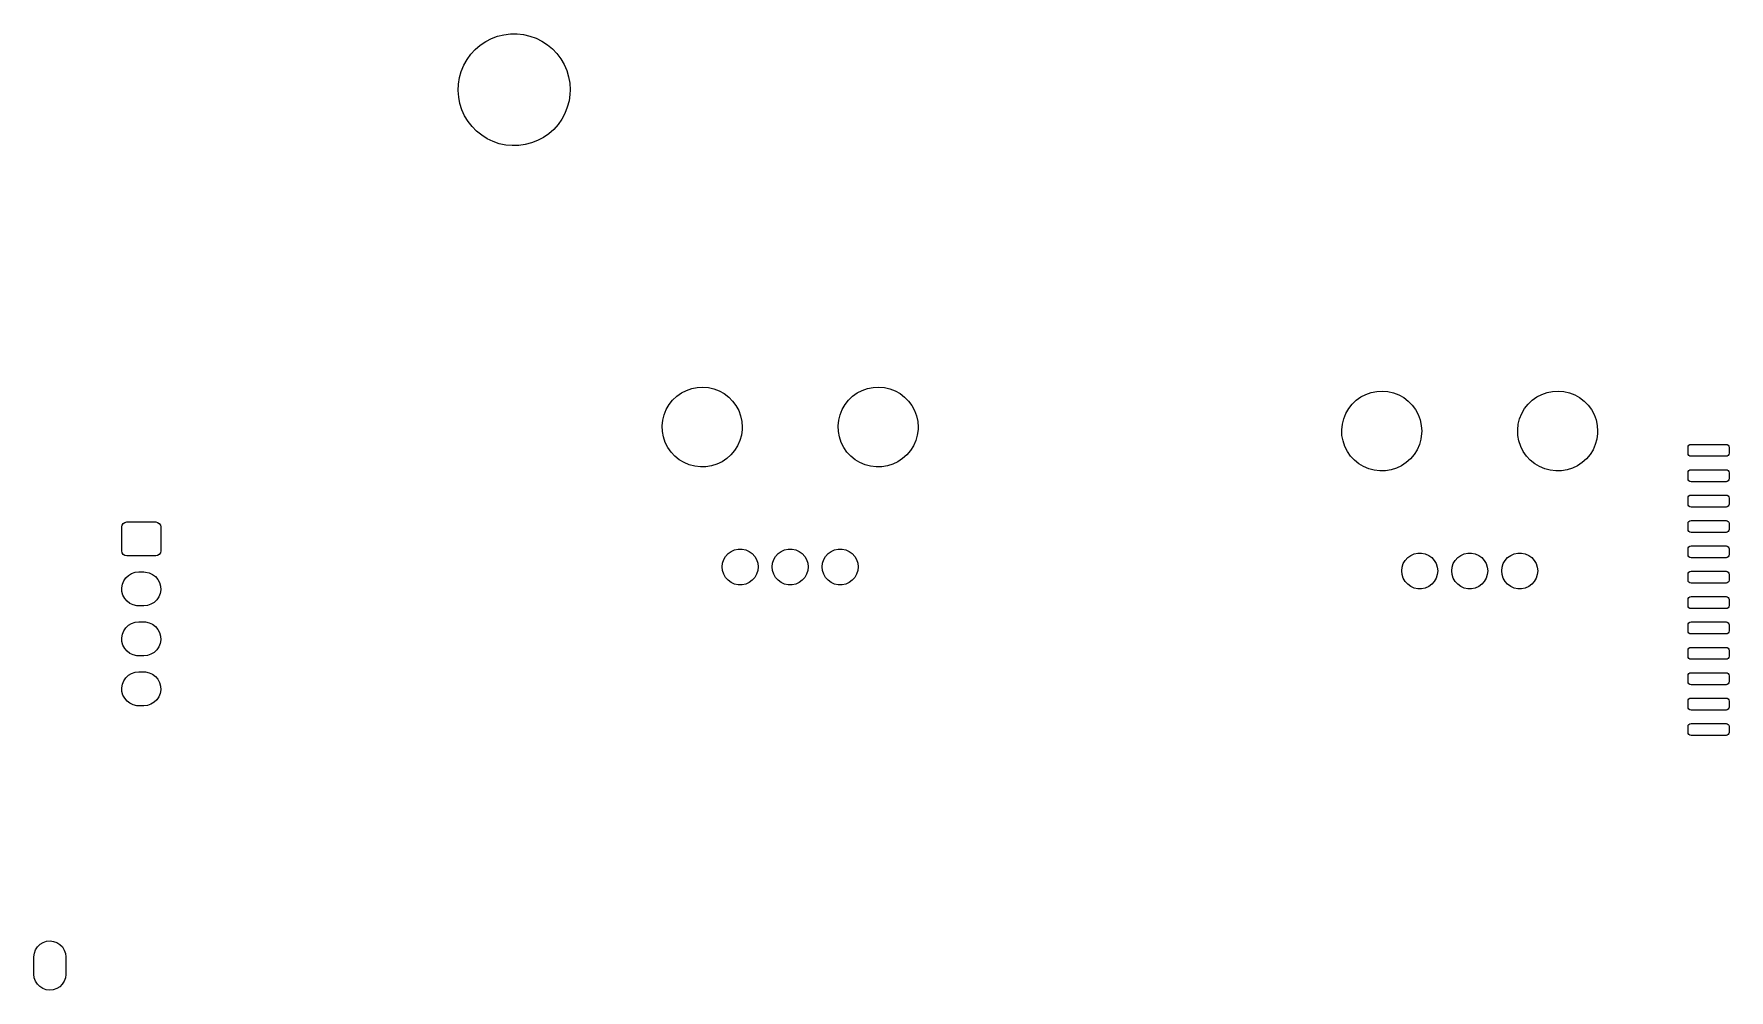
# Model space of a CAD drawing. Extents: x 0 to 360, y 0 to 260.
# Drawn here: x 92.2 to 177, y 77.5 to 125.3 of the extents above; entities that cross this region are included whole.
import ezdxf

# ---------------------------------------------------------------- set-up
doc = ezdxf.new("R2010")
doc.units = 0
doc.layers.add('BLACK', color=7, linetype='CONTINUOUS')

msp = doc.modelspace()

# ---------------------------------------------------------------- linework, layer by layer
at = {"layer": 'BLACK', "linetype": 'CONTINUOUS'}
for p, q in [((114.259, 124.546), (114.507, 124.759)), ((114.507, 124.759), (114.779, 124.942)), ((114.779, 124.942), (115.07, 125.092)), ((115.07, 125.092), (115.376, 125.207)), ((115.376, 125.207), (115.694, 125.285)), ((115.694, 125.285), (116.018, 125.326)), ((116.018, 125.326), (116.346, 125.328)), ((116.346, 125.328), (116.671, 125.293)), ((116.671, 125.293), (116.99, 125.219)), ((116.99, 125.219), (117.298, 125.109)), ((117.298, 125.109), (117.591, 124.964)), ((117.591, 124.964), (117.866, 124.786)), ((117.866, 124.786), (118.117, 124.576)), ((113.685, 123.755), (113.845, 124.041)), ((113.845, 124.041), (114.037, 124.305)), ((114.037, 124.305), (114.259, 124.546)), ((118.117, 124.576), (118.343, 124.339)), ((118.343, 124.339), (118.539, 124.077)), ((118.539, 124.077), (118.703, 123.794)), ((113.418, 122.815), (113.47, 123.138)), ((113.47, 123.138), (113.56, 123.453)), ((113.56, 123.453), (113.685, 123.755)), ((118.703, 123.794), (118.833, 123.494)), ((118.833, 123.494), (118.928, 123.181)), ((118.928, 123.181), (118.985, 122.859)), ((113.404, 122.488), (113.418, 122.815)), ((113.429, 122.162), (113.404, 122.488)), ((113.491, 121.84), (113.429, 122.162)), ((118.994, 122.293), (118.947, 121.969)), ((118.985, 122.859), (119.004, 122.532)), ((119.004, 122.532), (118.994, 122.293)), ((113.59, 121.529), (113.491, 121.84)), ((113.725, 121.23), (113.59, 121.529)), ((118.742, 121.349), (118.586, 121.061)), ((118.862, 121.653), (118.742, 121.349)), ((118.947, 121.969), (118.862, 121.653)), ((113.894, 120.95), (113.725, 121.23)), ((114.094, 120.691), (113.894, 120.95)), ((114.323, 120.458), (114.094, 120.691)), ((114.578, 120.252), (114.323, 120.458)), ((118.18, 120.549), (117.936, 120.332)), ((118.398, 120.793), (118.18, 120.549)), ((118.586, 121.061), (118.398, 120.793)), ((114.855, 120.078), (114.578, 120.252)), ((115.151, 119.938), (114.855, 120.078)), ((115.46, 119.833), (115.151, 119.938)), ((115.78, 119.764), (115.46, 119.833)), ((116.106, 119.734), (115.78, 119.764)), ((116.433, 119.741), (116.106, 119.734)), ((116.757, 119.787), (116.433, 119.741)), ((117.074, 119.871), (116.757, 119.787)), ((117.378, 119.99), (117.074, 119.871)), ((117.667, 120.145), (117.378, 119.99)), ((117.936, 120.332), (117.667, 120.145)), ((123.956, 106.774), (124.131, 106.996)), ((124.131, 106.996), (124.335, 107.191)), ((124.335, 107.191), (124.565, 107.355)), ((124.565, 107.355), (124.816, 107.486)), ((124.816, 107.486), (125.082, 107.579)), ((125.082, 107.579), (125.359, 107.634)), ((125.359, 107.634), (125.641, 107.65)), ((125.641, 107.65), (125.923, 107.625)), ((125.923, 107.625), (126.198, 107.562)), ((126.198, 107.562), (126.462, 107.46)), ((126.462, 107.46), (126.708, 107.322)), ((126.708, 107.322), (126.933, 107.15)), ((126.933, 107.15), (127.131, 106.949)), ((127.131, 106.949), (127.299, 106.722)), ((132.756, 106.774), (132.931, 106.996)), ((132.931, 106.996), (133.135, 107.191)), ((133.135, 107.191), (133.365, 107.355)), ((133.365, 107.355), (133.616, 107.486)), ((133.616, 107.486), (133.882, 107.579)), ((133.882, 107.579), (134.159, 107.634)), ((134.159, 107.634), (134.441, 107.65)), ((134.441, 107.65), (134.723, 107.625)), ((134.723, 107.625), (134.998, 107.562)), ((134.998, 107.562), (135.262, 107.46)), ((135.262, 107.46), (135.508, 107.322)), ((135.508, 107.322), (135.733, 107.15)), ((135.733, 107.15), (135.931, 106.949)), ((135.931, 106.949), (136.099, 106.722)), ((158.121, 106.796), (158.325, 106.991)), ((158.325, 106.991), (158.555, 107.155)), ((158.555, 107.155), (158.806, 107.286)), ((158.806, 107.286), (159.072, 107.379)), ((159.072, 107.379), (159.349, 107.434)), ((159.349, 107.434), (159.631, 107.45)), ((159.631, 107.45), (159.913, 107.425)), ((159.913, 107.425), (160.188, 107.362)), ((160.188, 107.362), (160.452, 107.26)), ((160.452, 107.26), (160.698, 107.122)), ((160.698, 107.122), (160.923, 106.95)), ((160.923, 106.95), (161.121, 106.749)), ((166.921, 106.796), (167.125, 106.991)), ((167.125, 106.991), (167.355, 107.155)), ((167.355, 107.155), (167.606, 107.286)), ((167.606, 107.286), (167.872, 107.379)), ((167.872, 107.379), (168.149, 107.434)), ((168.149, 107.434), (168.431, 107.45)), ((168.431, 107.45), (168.713, 107.425)), ((168.713, 107.425), (168.988, 107.362)), ((168.988, 107.362), (169.252, 107.26)), ((169.252, 107.26), (169.498, 107.122)), ((169.498, 107.122), (169.723, 106.95)), ((169.723, 106.95), (169.921, 106.749)), ((123.611, 105.713), (123.64, 105.994)), ((123.64, 105.994), (123.708, 106.268)), ((123.708, 106.268), (123.814, 106.53)), ((123.814, 106.53), (123.956, 106.774)), ((127.299, 106.722), (127.433, 106.473)), ((127.433, 106.473), (127.531, 106.208)), ((127.531, 106.208), (127.59, 105.932)), ((132.411, 105.713), (132.44, 105.994)), ((132.44, 105.994), (132.508, 106.268)), ((132.508, 106.268), (132.614, 106.53)), ((132.614, 106.53), (132.756, 106.774)), ((136.099, 106.722), (136.233, 106.473)), ((136.233, 106.473), (136.331, 106.208)), ((136.331, 106.208), (136.39, 105.932)), ((157.63, 105.794), (157.698, 106.068)), ((157.698, 106.068), (157.804, 106.33)), ((157.804, 106.33), (157.946, 106.574)), ((157.946, 106.574), (158.121, 106.796)), ((161.121, 106.749), (161.289, 106.522)), ((161.289, 106.522), (161.423, 106.273)), ((161.423, 106.273), (161.521, 106.008)), ((161.521, 106.008), (161.58, 105.732)), ((166.43, 105.794), (166.498, 106.068)), ((166.498, 106.068), (166.604, 106.33)), ((166.604, 106.33), (166.746, 106.574)), ((166.746, 106.574), (166.921, 106.796)), ((169.921, 106.749), (170.089, 106.522)), ((170.089, 106.522), (170.223, 106.273)), ((170.223, 106.273), (170.321, 106.008)), ((170.321, 106.008), (170.38, 105.732)), ((123.622, 105.431), (123.611, 105.713)), ((123.673, 105.153), (123.622, 105.431)), ((123.762, 104.885), (123.673, 105.153)), ((127.568, 105.244), (127.492, 104.973)), ((127.606, 105.524), (127.568, 105.244)), ((127.59, 105.932), (127.61, 105.65)), ((127.61, 105.65), (127.606, 105.524)), ((132.422, 105.431), (132.411, 105.713)), ((132.473, 105.153), (132.422, 105.431)), ((132.562, 104.885), (132.473, 105.153)), ((136.368, 105.244), (136.292, 104.973)), ((136.406, 105.524), (136.368, 105.244)), ((136.39, 105.932), (136.41, 105.65)), ((136.41, 105.65), (136.406, 105.524)), ((157.601, 105.513), (157.63, 105.794)), ((157.612, 105.231), (157.601, 105.513)), ((157.663, 104.953), (157.612, 105.231)), ((161.596, 105.324), (161.558, 105.044)), ((161.58, 105.732), (161.6, 105.45)), ((161.6, 105.45), (161.596, 105.324)), ((166.401, 105.513), (166.43, 105.794)), ((166.412, 105.231), (166.401, 105.513)), ((166.463, 104.953), (166.412, 105.231)), ((170.396, 105.324), (170.358, 105.044)), ((170.38, 105.732), (170.4, 105.45)), ((170.4, 105.45), (170.396, 105.324)), ((123.889, 104.632), (123.762, 104.885)), ((124.049, 104.4), (123.889, 104.632)), ((124.241, 104.192), (124.049, 104.4)), ((127.228, 104.474), (127.046, 104.258)), ((127.378, 104.714), (127.228, 104.474)), ((127.492, 104.973), (127.378, 104.714)), ((132.689, 104.632), (132.562, 104.885)), ((132.849, 104.4), (132.689, 104.632)), ((133.041, 104.192), (132.849, 104.4)), ((136.028, 104.474), (135.846, 104.258)), ((136.178, 104.714), (136.028, 104.474)), ((136.292, 104.973), (136.178, 104.714)), ((157.752, 104.685), (157.663, 104.953)), ((157.879, 104.432), (157.752, 104.685)), ((158.039, 104.2), (157.879, 104.432)), ((161.368, 104.514), (161.218, 104.274)), ((161.482, 104.773), (161.368, 104.514)), ((161.558, 105.044), (161.482, 104.773)), ((166.552, 104.685), (166.463, 104.953)), ((166.679, 104.432), (166.552, 104.685)), ((166.839, 104.2), (166.679, 104.432)), ((170.168, 104.514), (170.018, 104.274)), ((170.282, 104.773), (170.168, 104.514)), ((170.358, 105.044), (170.282, 104.773)), ((174.925, 104.635), (174.936, 104.692)), ((174.925, 104.335), (174.925, 104.635)), ((174.936, 104.278), (174.925, 104.335)), ((174.936, 104.692), (174.969, 104.741)), ((174.969, 104.741), (175.018, 104.774)), ((175.018, 104.774), (175.075, 104.785)), ((175.075, 104.785), (176.825, 104.785)), ((176.825, 104.785), (176.882, 104.774)), ((176.882, 104.774), (176.931, 104.741)), ((176.931, 104.741), (176.964, 104.692)), ((176.964, 104.692), (176.975, 104.635)), ((176.975, 104.335), (176.964, 104.278)), ((176.975, 104.635), (176.975, 104.335)), ((124.46, 104.014), (124.241, 104.192)), ((124.702, 103.868), (124.46, 104.014)), ((124.962, 103.758), (124.702, 103.868)), ((125.235, 103.685), (124.962, 103.758)), ((125.516, 103.652), (125.235, 103.685)), ((125.798, 103.659), (125.516, 103.652)), ((126.077, 103.705), (125.798, 103.659)), ((126.346, 103.79), (126.077, 103.705)), ((126.601, 103.913), (126.346, 103.79)), ((126.836, 104.07), (126.601, 103.913)), ((127.046, 104.258), (126.836, 104.07)), ((133.26, 104.014), (133.041, 104.192)), ((133.502, 103.868), (133.26, 104.014)), ((133.762, 103.758), (133.502, 103.868)), ((134.035, 103.685), (133.762, 103.758)), ((134.316, 103.652), (134.035, 103.685)), ((134.598, 103.659), (134.316, 103.652)), ((134.877, 103.705), (134.598, 103.659)), ((135.146, 103.79), (134.877, 103.705)), ((135.401, 103.913), (135.146, 103.79)), ((135.636, 104.07), (135.401, 103.913)), ((135.846, 104.258), (135.636, 104.07)), ((158.231, 103.992), (158.039, 104.2)), ((158.45, 103.814), (158.231, 103.992)), ((158.692, 103.668), (158.45, 103.814)), ((158.952, 103.558), (158.692, 103.668)), ((159.225, 103.485), (158.952, 103.558)), ((159.506, 103.452), (159.225, 103.485)), ((159.788, 103.459), (159.506, 103.452)), ((160.067, 103.505), (159.788, 103.459)), ((160.336, 103.59), (160.067, 103.505)), ((160.591, 103.713), (160.336, 103.59)), ((160.826, 103.87), (160.591, 103.713)), ((161.036, 104.058), (160.826, 103.87)), ((161.218, 104.274), (161.036, 104.058)), ((167.031, 103.992), (166.839, 104.2)), ((167.25, 103.814), (167.031, 103.992)), ((167.492, 103.668), (167.25, 103.814)), ((167.752, 103.558), (167.492, 103.668)), ((168.025, 103.485), (167.752, 103.558)), ((168.306, 103.452), (168.025, 103.485)), ((168.588, 103.459), (168.306, 103.452)), ((168.867, 103.505), (168.588, 103.459)), ((169.136, 103.59), (168.867, 103.505)), ((169.391, 103.713), (169.136, 103.59)), ((169.626, 103.87), (169.391, 103.713)), ((169.836, 104.058), (169.626, 103.87)), ((170.018, 104.274), (169.836, 104.058)), ((174.969, 104.229), (174.936, 104.278)), ((174.936, 103.422), (174.969, 103.471)), ((175.018, 104.196), (174.969, 104.229)), ((174.969, 103.471), (175.018, 103.504)), ((175.075, 104.185), (175.018, 104.196)), ((175.018, 103.504), (175.075, 103.515)), ((176.825, 104.185), (175.075, 104.185)), ((175.075, 103.515), (176.825, 103.515)), ((176.882, 104.196), (176.825, 104.185)), ((176.825, 103.515), (176.882, 103.504)), ((176.931, 104.229), (176.882, 104.196)), ((176.882, 103.504), (176.931, 103.471)), ((176.964, 104.278), (176.931, 104.229)), ((176.931, 103.471), (176.964, 103.422)), ((174.925, 103.365), (174.936, 103.422)), ((174.925, 103.065), (174.925, 103.365)), ((174.936, 103.008), (174.925, 103.065)), ((174.969, 102.959), (174.936, 103.008)), ((175.018, 102.926), (174.969, 102.959)), ((175.075, 102.915), (175.018, 102.926)), ((176.825, 102.915), (175.075, 102.915)), ((176.882, 102.926), (176.825, 102.915)), ((176.931, 102.959), (176.882, 102.926)), ((176.964, 103.008), (176.931, 102.959)), ((176.964, 103.422), (176.975, 103.365)), ((176.975, 103.065), (176.964, 103.008)), ((176.975, 103.365), (176.975, 103.065)), ((174.925, 102.095), (174.936, 102.152)), ((174.925, 101.795), (174.925, 102.095)), ((174.936, 101.738), (174.925, 101.795)), ((174.936, 102.152), (174.969, 102.201)), ((174.969, 102.201), (175.018, 102.234)), ((175.018, 102.234), (175.075, 102.245)), ((175.075, 102.245), (176.825, 102.245)), ((176.825, 102.245), (176.882, 102.234)), ((176.882, 102.234), (176.931, 102.201)), ((176.931, 102.201), (176.964, 102.152)), ((176.964, 102.152), (176.975, 102.095)), ((176.975, 101.795), (176.964, 101.738)), ((176.975, 102.095), (176.975, 101.795)), ((174.969, 101.689), (174.936, 101.738)), ((174.936, 100.882), (174.969, 100.931)), ((175.018, 101.656), (174.969, 101.689)), ((174.969, 100.931), (175.018, 100.964)), ((175.075, 101.645), (175.018, 101.656)), ((175.018, 100.964), (175.075, 100.975)), ((176.825, 101.645), (175.075, 101.645)), ((175.075, 100.975), (176.825, 100.975)), ((176.882, 101.656), (176.825, 101.645)), ((176.825, 100.975), (176.882, 100.964)), ((176.931, 101.689), (176.882, 101.656)), ((176.882, 100.964), (176.931, 100.931)), ((176.964, 101.738), (176.931, 101.689)), ((176.931, 100.931), (176.964, 100.882)), ((96.575, 100.65), (96.594, 100.746)), ((96.575, 99.45), (96.575, 100.65)), ((96.594, 100.746), (96.6482, 100.827)), ((96.6482, 100.827), (96.7293, 100.881)), ((96.7293, 100.881), (96.825, 100.9)), ((96.825, 100.9), (98.275, 100.9)), ((98.275, 100.9), (98.3707, 100.881)), ((98.3707, 100.881), (98.4518, 100.827)), ((98.4518, 100.827), (98.506, 100.746)), ((98.506, 100.746), (98.525, 100.65)), ((98.525, 100.65), (98.525, 99.45)), ((174.925, 100.825), (174.936, 100.882)), ((174.925, 100.525), (174.925, 100.825)), ((174.936, 100.468), (174.925, 100.525)), ((174.969, 100.419), (174.936, 100.468)), ((175.018, 100.386), (174.969, 100.419)), ((175.075, 100.375), (175.018, 100.386)), ((176.825, 100.375), (175.075, 100.375)), ((176.882, 100.386), (176.825, 100.375)), ((176.931, 100.419), (176.882, 100.386)), ((176.964, 100.468), (176.931, 100.419)), ((176.964, 100.882), (176.975, 100.825)), ((176.975, 100.525), (176.964, 100.468)), ((176.975, 100.825), (176.975, 100.525)), ((96.594, 99.3543), (96.575, 99.45)), ((96.6482, 99.2732), (96.594, 99.3543)), ((96.7293, 99.219), (96.6482, 99.2732)), ((96.825, 99.2), (96.7293, 99.219)), ((98.3707, 99.219), (98.275, 99.2)), ((98.4518, 99.2732), (98.3707, 99.219)), ((98.506, 99.3543), (98.4518, 99.2732)), ((98.525, 99.45), (98.506, 99.3543)), ((126.782, 99.179), (126.908, 99.3188)), ((126.908, 99.3188), (127.06, 99.4294)), ((127.06, 99.4294), (127.232, 99.506)), ((127.232, 99.506), (127.416, 99.5451)), ((127.416, 99.5451), (127.604, 99.5451)), ((127.604, 99.5451), (127.788, 99.506)), ((127.788, 99.506), (127.96, 99.4294)), ((127.96, 99.4294), (128.112, 99.3188)), ((128.112, 99.3188), (128.238, 99.179)), ((129.282, 99.179), (129.408, 99.3188)), ((129.408, 99.3188), (129.56, 99.4294)), ((129.56, 99.4294), (129.732, 99.506)), ((129.732, 99.506), (129.916, 99.5451)), ((129.916, 99.5451), (130.104, 99.5451)), ((130.104, 99.5451), (130.288, 99.506)), ((130.288, 99.506), (130.46, 99.4294)), ((130.46, 99.4294), (130.612, 99.3188)), ((130.612, 99.3188), (130.738, 99.179)), ((131.782, 99.179), (131.908, 99.3188)), ((131.908, 99.3188), (132.06, 99.4294)), ((132.06, 99.4294), (132.232, 99.506)), ((132.232, 99.506), (132.416, 99.5451)), ((132.416, 99.5451), (132.604, 99.5451)), ((132.604, 99.5451), (132.788, 99.506)), ((132.788, 99.506), (132.96, 99.4294)), ((132.96, 99.4294), (133.112, 99.3188)), ((133.112, 99.3188), (133.238, 99.179)), ((160.898, 99.1188), (161.05, 99.2294)), ((161.05, 99.2294), (161.222, 99.306)), ((161.222, 99.306), (161.406, 99.3451)), ((161.406, 99.3451), (161.594, 99.3451)), ((161.594, 99.3451), (161.778, 99.306)), ((161.778, 99.306), (161.95, 99.2294)), ((161.95, 99.2294), (162.102, 99.1188)), ((163.398, 99.1188), (163.55, 99.2294)), ((163.55, 99.2294), (163.722, 99.306)), ((163.722, 99.306), (163.906, 99.3451)), ((163.906, 99.3451), (164.094, 99.3451)), ((164.094, 99.3451), (164.278, 99.306)), ((164.278, 99.306), (164.45, 99.2294)), ((164.45, 99.2294), (164.602, 99.1188)), ((165.898, 99.1188), (166.05, 99.2294)), ((166.05, 99.2294), (166.222, 99.306)), ((166.222, 99.306), (166.406, 99.3451)), ((166.406, 99.3451), (166.594, 99.3451)), ((166.594, 99.3451), (166.778, 99.306)), ((166.778, 99.306), (166.95, 99.2294)), ((166.95, 99.2294), (167.102, 99.1188)), ((174.925, 99.555), (174.936, 99.6124)), ((174.925, 99.255), (174.925, 99.555)), ((174.936, 99.1976), (174.925, 99.255)), ((174.936, 99.6124), (174.969, 99.6611)), ((174.969, 99.6611), (175.018, 99.6936)), ((175.018, 99.6936), (175.075, 99.705)), ((175.075, 99.705), (176.825, 99.705)), ((176.825, 99.705), (176.882, 99.6936)), ((176.882, 99.6936), (176.931, 99.6611)), ((176.931, 99.6611), (176.964, 99.6124)), ((176.964, 99.6124), (176.975, 99.555)), ((176.975, 99.255), (176.964, 99.1976)), ((176.975, 99.555), (176.975, 99.255)), ((98.275, 99.2), (96.825, 99.2)), ((97.0685, 98.3216), (97.2425, 98.3802)), ((97.2425, 98.3802), (97.425, 98.4)), ((97.425, 98.4), (97.675, 98.4)), ((97.675, 98.4), (97.7697, 98.3947)), ((97.7697, 98.3947), (97.9489, 98.3547)), ((126.61, 98.65), (126.63, 98.8371)), ((126.63, 98.4629), (126.61, 98.65)), ((126.63, 98.8371), (126.688, 99.0161)), ((126.688, 98.2839), (126.63, 98.4629)), ((126.688, 99.0161), (126.782, 99.179)), ((128.238, 99.179), (128.332, 99.0161)), ((128.332, 99.0161), (128.39, 98.8371)), ((128.39, 98.4629), (128.332, 98.2839)), ((128.39, 98.8371), (128.41, 98.65)), ((128.41, 98.65), (128.39, 98.4629)), ((129.11, 98.65), (129.13, 98.8371)), ((129.13, 98.4629), (129.11, 98.65)), ((129.13, 98.8371), (129.188, 99.0161)), ((129.188, 98.2839), (129.13, 98.4629)), ((129.188, 99.0161), (129.282, 99.179)), ((130.738, 99.179), (130.832, 99.0161)), ((130.832, 99.0161), (130.89, 98.8371)), ((130.89, 98.4629), (130.832, 98.2839)), ((130.89, 98.8371), (130.91, 98.65)), ((130.91, 98.65), (130.89, 98.4629)), ((131.61, 98.65), (131.63, 98.8371)), ((131.63, 98.4629), (131.61, 98.65)), ((131.63, 98.8371), (131.688, 99.0161)), ((131.688, 98.2839), (131.63, 98.4629)), ((131.688, 99.0161), (131.782, 99.179)), ((133.238, 99.179), (133.332, 99.0161)), ((133.332, 99.0161), (133.39, 98.8371)), ((133.39, 98.4629), (133.332, 98.2839)), ((133.39, 98.8371), (133.41, 98.65)), ((133.41, 98.65), (133.39, 98.4629)), ((160.6, 98.45), (160.62, 98.6371)), ((160.62, 98.2629), (160.6, 98.45)), ((160.62, 98.6371), (160.678, 98.8161)), ((160.678, 98.8161), (160.772, 98.979)), ((160.772, 98.979), (160.898, 99.1188)), ((162.102, 99.1188), (162.228, 98.979)), ((162.228, 98.979), (162.322, 98.8161)), ((162.322, 98.8161), (162.38, 98.6371)), ((162.38, 98.6371), (162.4, 98.45)), ((162.4, 98.45), (162.38, 98.2629)), ((163.1, 98.45), (163.12, 98.6371)), ((163.12, 98.2629), (163.1, 98.45)), ((163.12, 98.6371), (163.178, 98.8161)), ((163.178, 98.8161), (163.272, 98.979)), ((163.272, 98.979), (163.398, 99.1188)), ((164.602, 99.1188), (164.728, 98.979)), ((164.728, 98.979), (164.822, 98.8161)), ((164.822, 98.8161), (164.88, 98.6371)), ((164.88, 98.6371), (164.9, 98.45)), ((164.9, 98.45), (164.88, 98.2629)), ((165.6, 98.45), (165.62, 98.6371)), ((165.62, 98.2629), (165.6, 98.45)), ((165.62, 98.6371), (165.678, 98.8161)), ((165.678, 98.8161), (165.772, 98.979)), ((165.772, 98.979), (165.898, 99.1188)), ((167.102, 99.1188), (167.228, 98.979)), ((167.228, 98.979), (167.322, 98.8161)), ((167.322, 98.8161), (167.38, 98.6371)), ((167.38, 98.6371), (167.4, 98.45)), ((167.4, 98.45), (167.38, 98.2629)), ((174.969, 99.1489), (174.936, 99.1976)), ((174.936, 98.3424), (174.969, 98.3911)), ((175.018, 99.1164), (174.969, 99.1489)), ((174.969, 98.3911), (175.018, 98.4236)), ((175.075, 99.105), (175.018, 99.1164)), ((175.018, 98.4236), (175.075, 98.435)), ((176.825, 99.105), (175.075, 99.105)), ((175.075, 98.435), (176.825, 98.435)), ((176.882, 99.1164), (176.825, 99.105)), ((176.825, 98.435), (176.882, 98.4236)), ((176.931, 99.1489), (176.882, 99.1164)), ((176.882, 98.4236), (176.931, 98.3911)), ((176.964, 99.1976), (176.931, 99.1489)), ((176.931, 98.3911), (176.964, 98.3424)), ((96.5763, 97.5974), (96.6063, 97.7786)), ((96.5859, 97.4141), (96.5763, 97.5974)), ((96.6063, 97.7786), (96.6745, 97.9491)), ((96.6745, 97.9491), (96.7777, 98.1009)), ((96.7777, 98.1009), (96.9111, 98.227)), ((96.9111, 98.227), (97.0685, 98.3216)), ((97.9489, 98.3547), (98.1153, 98.2771)), ((98.1153, 98.2771), (98.2612, 98.1655)), ((98.2612, 98.1655), (98.3797, 98.0253)), ((98.3797, 98.0253), (98.4653, 97.8629)), ((98.4653, 97.8629), (98.5141, 97.6859)), ((98.5141, 97.6859), (98.5237, 97.5026)), ((126.782, 98.121), (126.688, 98.2839)), ((126.908, 97.9812), (126.782, 98.121)), ((127.06, 97.8706), (126.908, 97.9812)), ((127.232, 97.794), (127.06, 97.8706)), ((127.416, 97.7549), (127.232, 97.794)), ((127.604, 97.7549), (127.416, 97.7549)), ((127.788, 97.794), (127.604, 97.7549)), ((127.96, 97.8706), (127.788, 97.794)), ((128.112, 97.9812), (127.96, 97.8706)), ((128.238, 98.121), (128.112, 97.9812)), ((128.332, 98.2839), (128.238, 98.121)), ((129.282, 98.121), (129.188, 98.2839)), ((129.408, 97.9812), (129.282, 98.121)), ((129.56, 97.8706), (129.408, 97.9812)), ((129.732, 97.794), (129.56, 97.8706)), ((129.916, 97.7549), (129.732, 97.794)), ((130.104, 97.7549), (129.916, 97.7549)), ((130.288, 97.794), (130.104, 97.7549)), ((130.46, 97.8706), (130.288, 97.794)), ((130.612, 97.9812), (130.46, 97.8706)), ((130.738, 98.121), (130.612, 97.9812)), ((130.832, 98.2839), (130.738, 98.121)), ((131.782, 98.121), (131.688, 98.2839)), ((131.908, 97.9812), (131.782, 98.121)), ((132.06, 97.8706), (131.908, 97.9812)), ((132.232, 97.794), (132.06, 97.8706)), ((132.416, 97.7549), (132.232, 97.794)), ((132.604, 97.7549), (132.416, 97.7549)), ((132.788, 97.794), (132.604, 97.7549)), ((132.96, 97.8706), (132.788, 97.794)), ((133.112, 97.9812), (132.96, 97.8706)), ((133.238, 98.121), (133.112, 97.9812)), ((133.332, 98.2839), (133.238, 98.121)), ((160.678, 98.0839), (160.62, 98.2629)), ((160.772, 97.921), (160.678, 98.0839)), ((160.898, 97.7812), (160.772, 97.921)), ((161.05, 97.6706), (160.898, 97.7812)), ((161.222, 97.594), (161.05, 97.6706)), ((161.406, 97.5549), (161.222, 97.594)), ((161.594, 97.5549), (161.406, 97.5549)), ((161.778, 97.594), (161.594, 97.5549)), ((161.95, 97.6706), (161.778, 97.594)), ((162.102, 97.7812), (161.95, 97.6706)), ((162.228, 97.921), (162.102, 97.7812)), ((162.322, 98.0839), (162.228, 97.921)), ((162.38, 98.2629), (162.322, 98.0839)), ((163.178, 98.0839), (163.12, 98.2629)), ((163.272, 97.921), (163.178, 98.0839)), ((163.398, 97.7812), (163.272, 97.921)), ((163.55, 97.6706), (163.398, 97.7812)), ((163.722, 97.594), (163.55, 97.6706)), ((163.906, 97.5549), (163.722, 97.594)), ((164.094, 97.5549), (163.906, 97.5549)), ((164.278, 97.594), (164.094, 97.5549)), ((164.45, 97.6706), (164.278, 97.594)), ((164.602, 97.7812), (164.45, 97.6706)), ((164.728, 97.921), (164.602, 97.7812)), ((164.822, 98.0839), (164.728, 97.921)), ((164.88, 98.2629), (164.822, 98.0839)), ((165.678, 98.0839), (165.62, 98.2629)), ((165.772, 97.921), (165.678, 98.0839)), ((165.898, 97.7812), (165.772, 97.921)), ((166.05, 97.6706), (165.898, 97.7812)), ((166.222, 97.594), (166.05, 97.6706)), ((166.406, 97.5549), (166.222, 97.594)), ((166.594, 97.5549), (166.406, 97.5549)), ((166.778, 97.594), (166.594, 97.5549)), ((166.95, 97.6706), (166.778, 97.594)), ((167.102, 97.7812), (166.95, 97.6706)), ((167.228, 97.921), (167.102, 97.7812)), ((167.322, 98.0839), (167.228, 97.921)), ((167.38, 98.2629), (167.322, 98.0839)), ((174.925, 98.285), (174.936, 98.3424)), ((174.925, 97.985), (174.925, 98.285)), ((174.936, 97.9276), (174.925, 97.985)), ((174.969, 97.8789), (174.936, 97.9276)), ((175.018, 97.8464), (174.969, 97.8789)), ((175.075, 97.835), (175.018, 97.8464)), ((176.825, 97.835), (175.075, 97.835)), ((176.882, 97.8464), (176.825, 97.835)), ((176.931, 97.8789), (176.882, 97.8464)), ((176.964, 97.9276), (176.931, 97.8789)), ((176.964, 98.3424), (176.975, 98.285)), ((176.975, 97.985), (176.964, 97.9276)), ((176.975, 98.285), (176.975, 97.985)), ((96.6347, 97.2371), (96.5859, 97.4141)), ((96.7203, 97.0747), (96.6347, 97.2371)), ((96.8388, 96.9345), (96.7203, 97.0747)), ((96.9847, 96.8229), (96.8388, 96.9345)), ((97.1511, 96.7453), (96.9847, 96.8229)), ((97.3303, 96.7053), (97.1511, 96.7453)), ((97.425, 96.7), (97.3303, 96.7053)), ((97.675, 96.7), (97.425, 96.7)), ((97.8575, 96.7198), (97.675, 96.7)), ((98.0315, 96.7784), (97.8575, 96.7198)), ((98.1889, 96.8729), (98.0315, 96.7784)), ((98.3223, 96.9991), (98.1889, 96.8729)), ((98.4255, 97.1509), (98.3223, 96.9991)), ((98.4937, 97.3214), (98.4255, 97.1509)), ((98.5237, 97.5026), (98.4937, 97.3214)), ((174.925, 97.015), (174.936, 97.0724)), ((174.925, 96.715), (174.925, 97.015)), ((174.936, 96.6576), (174.925, 96.715)), ((174.936, 97.0724), (174.969, 97.1211)), ((174.969, 97.1211), (175.018, 97.1536)), ((175.018, 97.1536), (175.075, 97.165)), ((175.075, 97.165), (176.825, 97.165)), ((176.825, 97.165), (176.882, 97.1536)), ((176.882, 97.1536), (176.931, 97.1211)), ((176.931, 97.1211), (176.964, 97.0724)), ((176.964, 97.0724), (176.975, 97.015)), ((176.975, 96.715), (176.964, 96.6576)), ((176.975, 97.015), (176.975, 96.715)), ((96.9111, 95.727), (97.0685, 95.8216)), ((97.0685, 95.8216), (97.2425, 95.8802)), ((97.2425, 95.8802), (97.425, 95.9)), ((97.425, 95.9), (97.675, 95.9)), ((97.675, 95.9), (97.7697, 95.8947)), ((97.7697, 95.8947), (97.9489, 95.8547)), ((97.9489, 95.8547), (98.1153, 95.7771)), ((174.969, 96.6089), (174.936, 96.6576)), ((174.936, 95.8024), (174.969, 95.8511)), ((175.018, 96.5764), (174.969, 96.6089)), ((174.969, 95.8511), (175.018, 95.8836)), ((175.075, 96.565), (175.018, 96.5764)), ((175.018, 95.8836), (175.075, 95.895)), ((176.825, 96.565), (175.075, 96.565)), ((175.075, 95.895), (176.825, 95.895)), ((176.882, 96.5764), (176.825, 96.565)), ((176.825, 95.895), (176.882, 95.8836)), ((176.931, 96.6089), (176.882, 96.5764)), ((176.882, 95.8836), (176.931, 95.8511)), ((176.964, 96.6576), (176.931, 96.6089)), ((176.931, 95.8511), (176.964, 95.8024)), ((96.5763, 95.0974), (96.6063, 95.2786)), ((96.5859, 94.9141), (96.5763, 95.0974)), ((96.6063, 95.2786), (96.6745, 95.4491)), ((96.6745, 95.4491), (96.7777, 95.6009)), ((96.7777, 95.6009), (96.9111, 95.727)), ((98.1153, 95.7771), (98.2612, 95.6655)), ((98.2612, 95.6655), (98.3797, 95.5253)), ((98.3797, 95.5253), (98.4653, 95.3629)), ((98.4653, 95.3629), (98.5141, 95.1859)), ((98.5237, 95.0026), (98.4937, 94.8214)), ((98.5141, 95.1859), (98.5237, 95.0026)), ((174.925, 95.745), (174.936, 95.8024)), ((174.925, 95.445), (174.925, 95.745)), ((174.936, 95.3876), (174.925, 95.445)), ((174.969, 95.3389), (174.936, 95.3876)), ((175.018, 95.3064), (174.969, 95.3389)), ((175.075, 95.295), (175.018, 95.3064)), ((176.825, 95.295), (175.075, 95.295)), ((176.882, 95.3064), (176.825, 95.295)), ((176.931, 95.3389), (176.882, 95.3064)), ((176.964, 95.3876), (176.931, 95.3389)), ((176.964, 95.8024), (176.975, 95.745)), ((176.975, 95.445), (176.964, 95.3876)), ((176.975, 95.745), (176.975, 95.445)), ((96.6347, 94.7371), (96.5859, 94.9141)), ((96.7203, 94.5747), (96.6347, 94.7371)), ((96.8388, 94.4345), (96.7203, 94.5747)), ((96.9847, 94.3229), (96.8388, 94.4345)), ((97.1511, 94.2453), (96.9847, 94.3229)), ((97.3303, 94.2053), (97.1511, 94.2453)), ((97.425, 94.2), (97.3303, 94.2053)), ((97.675, 94.2), (97.425, 94.2)), ((97.8575, 94.2198), (97.675, 94.2)), ((98.0315, 94.2784), (97.8575, 94.2198)), ((98.1889, 94.3729), (98.0315, 94.2784)), ((98.3223, 94.4991), (98.1889, 94.3729)), ((98.4255, 94.6509), (98.3223, 94.4991)), ((98.4937, 94.8214), (98.4255, 94.6509)), ((174.925, 94.475), (174.936, 94.5324)), ((174.925, 94.175), (174.925, 94.475)), ((174.936, 94.1176), (174.925, 94.175)), ((174.936, 94.5324), (174.969, 94.5811)), ((174.969, 94.5811), (175.018, 94.6136)), ((175.018, 94.6136), (175.075, 94.625)), ((175.075, 94.625), (176.825, 94.625)), ((176.825, 94.625), (176.882, 94.6136)), ((176.882, 94.6136), (176.931, 94.5811)), ((176.931, 94.5811), (176.964, 94.5324)), ((176.964, 94.5324), (176.975, 94.475)), ((176.975, 94.175), (176.964, 94.1176)), ((176.975, 94.475), (176.975, 94.175)), ((96.9111, 93.227), (97.0685, 93.3216)), ((97.0685, 93.3216), (97.2425, 93.3802)), ((97.2425, 93.3802), (97.425, 93.4)), ((97.425, 93.4), (97.675, 93.4)), ((97.675, 93.4), (97.7697, 93.3947)), ((97.7697, 93.3947), (97.9489, 93.3547)), ((97.9489, 93.3547), (98.1153, 93.2771)), ((98.1153, 93.2771), (98.2612, 93.1655)), ((174.969, 94.0689), (174.936, 94.1176)), ((174.936, 93.2624), (174.969, 93.3111)), ((175.018, 94.0364), (174.969, 94.0689)), ((174.969, 93.3111), (175.018, 93.3436)), ((175.075, 94.025), (175.018, 94.0364)), ((175.018, 93.3436), (175.075, 93.355)), ((176.825, 94.025), (175.075, 94.025)), ((175.075, 93.355), (176.825, 93.355)), ((176.882, 94.0364), (176.825, 94.025)), ((176.825, 93.355), (176.882, 93.3436)), ((176.931, 94.0689), (176.882, 94.0364)), ((176.882, 93.3436), (176.931, 93.3111)), ((176.964, 94.1176), (176.931, 94.0689)), ((176.931, 93.3111), (176.964, 93.2624)), ((96.5763, 92.5974), (96.6063, 92.7786)), ((96.5859, 92.4141), (96.5763, 92.5974)), ((96.6063, 92.7786), (96.6745, 92.9491)), ((96.6745, 92.9491), (96.7777, 93.1009)), ((96.7777, 93.1009), (96.9111, 93.227)), ((98.2612, 93.1655), (98.3797, 93.0253)), ((98.3797, 93.0253), (98.4653, 92.8629)), ((98.4653, 92.8629), (98.5141, 92.6859)), ((98.5237, 92.5026), (98.4937, 92.3214)), ((98.5141, 92.6859), (98.5237, 92.5026)), ((174.925, 93.205), (174.936, 93.2624)), ((174.925, 92.905), (174.925, 93.205)), ((174.936, 92.8476), (174.925, 92.905)), ((174.969, 92.7989), (174.936, 92.8476)), ((175.018, 92.7664), (174.969, 92.7989)), ((175.075, 92.755), (175.018, 92.7664)), ((176.825, 92.755), (175.075, 92.755)), ((176.882, 92.7664), (176.825, 92.755)), ((176.931, 92.7989), (176.882, 92.7664)), ((176.964, 92.8476), (176.931, 92.7989)), ((176.964, 93.2624), (176.975, 93.205)), ((176.975, 92.905), (176.964, 92.8476)), ((176.975, 93.205), (176.975, 92.905)), ((96.6347, 92.2371), (96.5859, 92.4141)), ((96.7203, 92.0747), (96.6347, 92.2371)), ((96.8388, 91.9345), (96.7203, 92.0747)), ((96.9847, 91.8229), (96.8388, 91.9345)), ((97.1511, 91.7453), (96.9847, 91.8229)), ((97.3303, 91.7053), (97.1511, 91.7453)), ((97.425, 91.7), (97.3303, 91.7053)), ((97.675, 91.7), (97.425, 91.7)), ((97.8575, 91.7198), (97.675, 91.7)), ((98.0315, 91.7784), (97.8575, 91.7198)), ((98.1889, 91.8729), (98.0315, 91.7784)), ((98.3223, 91.9991), (98.1889, 91.8729)), ((98.4255, 92.1509), (98.3223, 91.9991)), ((98.4937, 92.3214), (98.4255, 92.1509)), ((174.925, 91.935), (174.936, 91.9924)), ((174.925, 91.635), (174.925, 91.935)), ((174.936, 91.5776), (174.925, 91.635)), ((174.936, 91.9924), (174.969, 92.0411)), ((174.969, 92.0411), (175.018, 92.0736)), ((175.018, 92.0736), (175.075, 92.085)), ((175.075, 92.085), (176.825, 92.085)), ((176.825, 92.085), (176.882, 92.0736)), ((176.882, 92.0736), (176.931, 92.0411)), ((176.931, 92.0411), (176.964, 91.9924)), ((176.964, 91.9924), (176.975, 91.935)), ((176.975, 91.635), (176.964, 91.5776)), ((176.975, 91.935), (176.975, 91.635)), ((174.969, 91.5289), (174.936, 91.5776)), ((174.936, 90.7224), (174.969, 90.7711)), ((175.018, 91.4964), (174.969, 91.5289)), ((174.969, 90.7711), (175.018, 90.8036)), ((175.075, 91.485), (175.018, 91.4964)), ((175.018, 90.8036), (175.075, 90.815)), ((176.825, 91.485), (175.075, 91.485)), ((175.075, 90.815), (176.825, 90.815)), ((176.882, 91.4964), (176.825, 91.485)), ((176.825, 90.815), (176.882, 90.8036)), ((176.931, 91.5289), (176.882, 91.4964)), ((176.882, 90.8036), (176.931, 90.7711)), ((176.964, 91.5776), (176.931, 91.5289)), ((176.931, 90.7711), (176.964, 90.7224)), ((174.925, 90.665), (174.936, 90.7224)), ((174.925, 90.365), (174.925, 90.665)), ((174.936, 90.3076), (174.925, 90.365)), ((174.969, 90.2589), (174.936, 90.3076)), ((175.018, 90.2264), (174.969, 90.2589)), ((175.075, 90.215), (175.018, 90.2264)), ((176.825, 90.215), (175.075, 90.215)), ((176.882, 90.2264), (176.825, 90.215)), ((176.931, 90.2589), (176.882, 90.2264)), ((176.964, 90.3076), (176.931, 90.2589)), ((176.964, 90.7224), (176.975, 90.665)), ((176.975, 90.365), (176.964, 90.3076)), ((176.975, 90.665), (176.975, 90.365)), ((92.36, 79.6366), (92.4875, 79.7614)), ((92.4875, 79.7614), (92.6394, 79.8549)), ((92.6394, 79.8549), (92.8082, 79.9123)), ((92.8082, 79.9123), (92.9856, 79.931)), ((92.9856, 79.931), (93.1627, 79.9099)), ((93.1627, 79.9099), (93.3307, 79.85)), ((93.3307, 79.85), (93.4813, 79.7545)), ((93.4813, 79.7545), (93.607, 79.6279)), ((92.18, 79.131), (92.1801, 79.1422)), ((92.18, 78.269), (92.18, 79.131)), ((92.1801, 79.1422), (92.2024, 79.3191)), ((92.2024, 79.3191), (92.2634, 79.4867)), ((92.2634, 79.4867), (92.36, 79.6366)), ((93.607, 79.6279), (93.7015, 79.4767)), ((93.7015, 79.4767), (93.7601, 79.3082)), ((93.7601, 79.3082), (93.78, 79.131)), ((93.78, 79.131), (93.78, 78.269)), ((92.1999, 78.0918), (92.18, 78.269)), ((92.2585, 77.9233), (92.1999, 78.0918)), ((93.7576, 78.0809), (93.6966, 77.9133)), ((93.7799, 78.2578), (93.7576, 78.0809)), ((93.78, 78.269), (93.7799, 78.2578)), ((92.353, 77.7721), (92.2585, 77.9233)), ((92.4787, 77.6455), (92.353, 77.7721)), ((92.6293, 77.55), (92.4787, 77.6455)), ((92.7973, 77.4901), (92.6293, 77.55)), ((92.9744, 77.469), (92.7973, 77.4901)), ((93.1518, 77.4877), (92.9744, 77.469)), ((93.3206, 77.5451), (93.1518, 77.4877)), ((93.4725, 77.6386), (93.3206, 77.5451)), ((93.6, 77.7634), (93.4725, 77.6386)), ((93.6966, 77.9133), (93.6, 77.7634))]:
    msp.add_line(p, q, dxfattribs=at)

doc.saveas('drawing.dxf')
